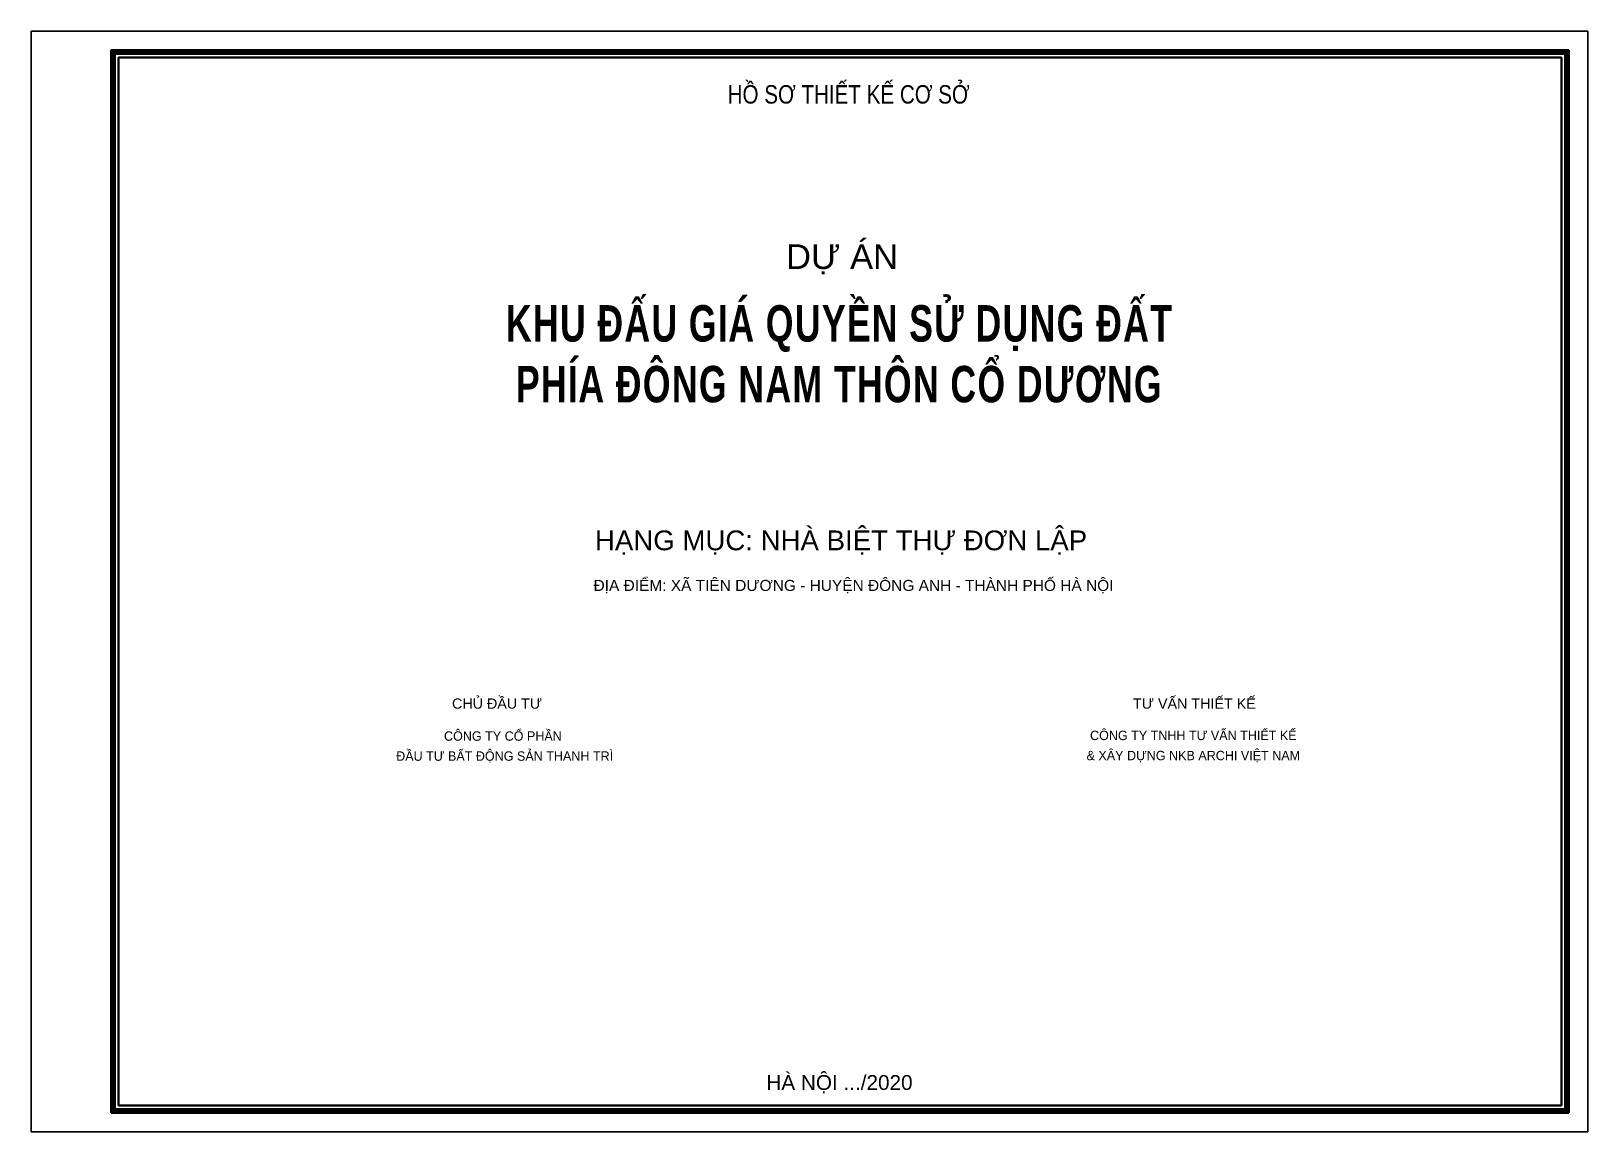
# Paper-space layout '2' of a CAD drawing. Header units: millimetres. Extents: x 1 to 31501, y 3 to 22278.
import ezdxf
from ezdxf.enums import TextEntityAlignment as Align

# ---------------------------------------------------------------- set-up
doc = ezdxf.new("R2010")
doc.units = ezdxf.units.MM
doc.header["$MEASUREMENT"] = 0
for name, color, linetype, lineweight in [('Khung-A3', 7, 'Continuous', 40), ('NKB-SHEET', 7, 'Continuous', 13), ('NKB-SIGN', 1, 'Continuous', 18), ('NKB-WALL', 4, 'Continuous', 50)]:
    doc.layers.add(name, color=color, linetype=linetype, lineweight=lineweight)
doc.styles.add('AVANTH_B', font='Vhavanb_1.ttf')
doc.styles.add('KYHIEUPHU', font='VHARIAL.TTF')
doc.styles.add('NKB-TEXT1', font='VHARIAL.TTF')
doc.styles.add('NKBtext2', font='arial.ttf')
doc.styles.add('NKBtext3', font='VHHELS.TTF')

# ---------------------------------------------------------------- blocks, each defined once
blk = doc.blocks.new('KHUNG IN')
at = {"layer": 'Defpoints', "color": 3}
blk.add_lwpolyline([(0, 29700), (42000, 29700), (42000, 0), (0, 0)], close=True, dxfattribs=at)

psp = doc.layouts.new('2')

# ---------------------------------------------------------------- linework, layer by layer
at = {"layer": 'Defpoints'}
psp.add_lwpolyline([(31501, 22278), (1, 22278), (1, 3), (31501, 3)], close=True, dxfattribs=at)
at = {"layer": 'NKB-WALL'}
for points in [[(1620, 390), (31115, 390), (31115, 21891), (1620, 21891)], [(1694, 464), (31041, 464), (31041, 21817), (1694, 21817)], [(1768, 538), (30967, 538), (30967, 21743), (1768, 21743)]]:
    psp.add_lwpolyline(points, close=True, dxfattribs=at)
at = {"layer": 'NKB-WALL', "const_width": 74}
psp.add_lwpolyline([(1657, 427), (31078, 427), (31078, 21854), (1657, 21854)], close=True, dxfattribs=at)

# ---------------------------------------------------------------- block references
at = {"layer": 'Defpoints', "xscale": 0.75, "yscale": 0.75, "zscale": 0.75}
psp.add_blockref('KHUNG IN', (1, 3), dxfattribs=at)

# ---------------------------------------------------------------- texts
at = {"layer": 'Khung-A3', "color": 7, "style": 'AVANTH_B'}
for s, p in [('C¤NG TY Cæ PHÇN ', (9583, 7918)), ('C¤NG TY tnhh t\xad vÊn thiÕt kÕ', (23518, 7931)), ('®Çu t\xad bÊt ®éng s¶n thanh tr×', (9583, 7513)), ('& x©y dùng nkb archi viÖt nam', (23518, 7524))]:
    psp.add_text(s, height=189.82, dxfattribs=at).set_placement(p, align=Align.CENTER)
at = {"layer": 'NKB-SHEET', "style": 'NKB-TEXT1'}
psp.add_text('h¹ng môc: nhµ BIÖT THù §¥N LËP', height=400, rotation=0, dxfattribs=at).set_placement((16390, 11773), align=Align.CENTER)
at = {"layer": 'NKB-SHEET', "ltscale": 0.7, "style": 'KYHIEUPHU'}
psp.add_text('§Þa ®iÓm: x· tiªn d\xad¬ng - huyÖn ®«ng anh - thµnh phè hµ néi', height=223.77, dxfattribs=at).set_placement((16642, 10949), align=Align.CENTER)
at = {"layer": 'NKB-SHEET', "insert": (16358, 16733), "char_height": 737.42, "width": 15319.87, "attachment_point": 2, "style": 'NKBtext3'}
psp.add_mtext('{\\f.VnArialH|b1|i0|c0|p34;\\W0.7;\\T1.05;khu ®Êu gi¸ quyÒn sö dông ®Êt phÝa ®«ng nam th«n cæ d\xad¬ng}', dxfattribs=at)
at = {"layer": 'NKB-SIGN', "color": 7, "style": 'NKBtext2', "width": 0.8}
psp.add_text('HỒ SƠ THIẾT KẾ CƠ SỞ', height=373.24, dxfattribs=at).set_placement((16543, 20812), align=Align.CENTER)
at = {"layer": 'NKB-SIGN', "color": 7, "style": 'NKBtext2'}
psp.add_text('DỰ ÁN', height=500, dxfattribs=at).set_placement((15277, 17465))
at = {"layer": 'NKB-SIGN', "style": 'KYHIEUPHU'}
psp.add_text('CHñ §ÇU T¦', height=207.1, dxfattribs=at).set_placement((8518, 8567))
at = {"layer": 'NKB-SIGN', "linetype": 'Continuous', "style": 'NKBtext2'}
psp.add_text('TƯ VẤN THIẾT KẾ', height=207.36, dxfattribs=at).set_placement((22298, 8567))
at = {"layer": 'NKB-SIGN', "color": 7, "style": 'NKBtext2'}
psp.add_text('HÀ NỘI .../2020', height=300, dxfattribs=at).set_placement((16358, 852), align=Align.CENTER)

doc.saveas('drawing.dxf')
